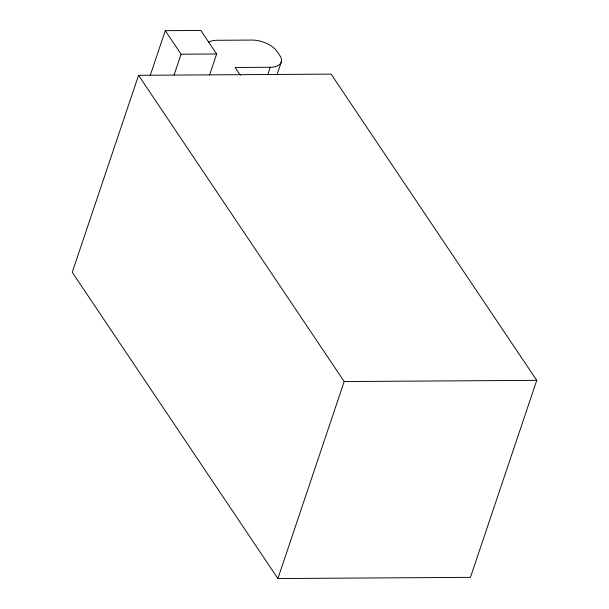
<?xml version="1.0" encoding="UTF-8"?>
<svg xmlns="http://www.w3.org/2000/svg" width="609" height="609" viewBox="0 0 609 609"><rect width="100%" height="100%" fill="white"/><g stroke="black" fill="none" stroke-linecap="round" stroke-linejoin="round"><path stroke-width="0.91" d="M138.547 75.31L72.25 272.307L277.894 578.55L470.452 577.355L536.75 380.351L331.106 74.115L138.547 75.31L344.192 381.546L277.894 578.55M150.164 75.577L165.275 30.671L200.833 30.45L216.644 53.988L209.587 74.953M174.136 74.869L181.086 54.209L165.275 30.671M267.831 74.443L270.251 67.272A19.77 10.155 18.6 0 0 279.904 55.655L277.087 51.468A19.77 10.155 18.6 0 0 251.981 40.072L216.842 40.293A19.77 10.155 18.6 0 0 208.59 42.227M277.072 74.526L281.297 61.966M181.086 54.209L216.644 53.988M270.251 67.272L235.104 67.485L240.273 75.189M344.192 381.546L536.75 380.351"/></g></svg>
